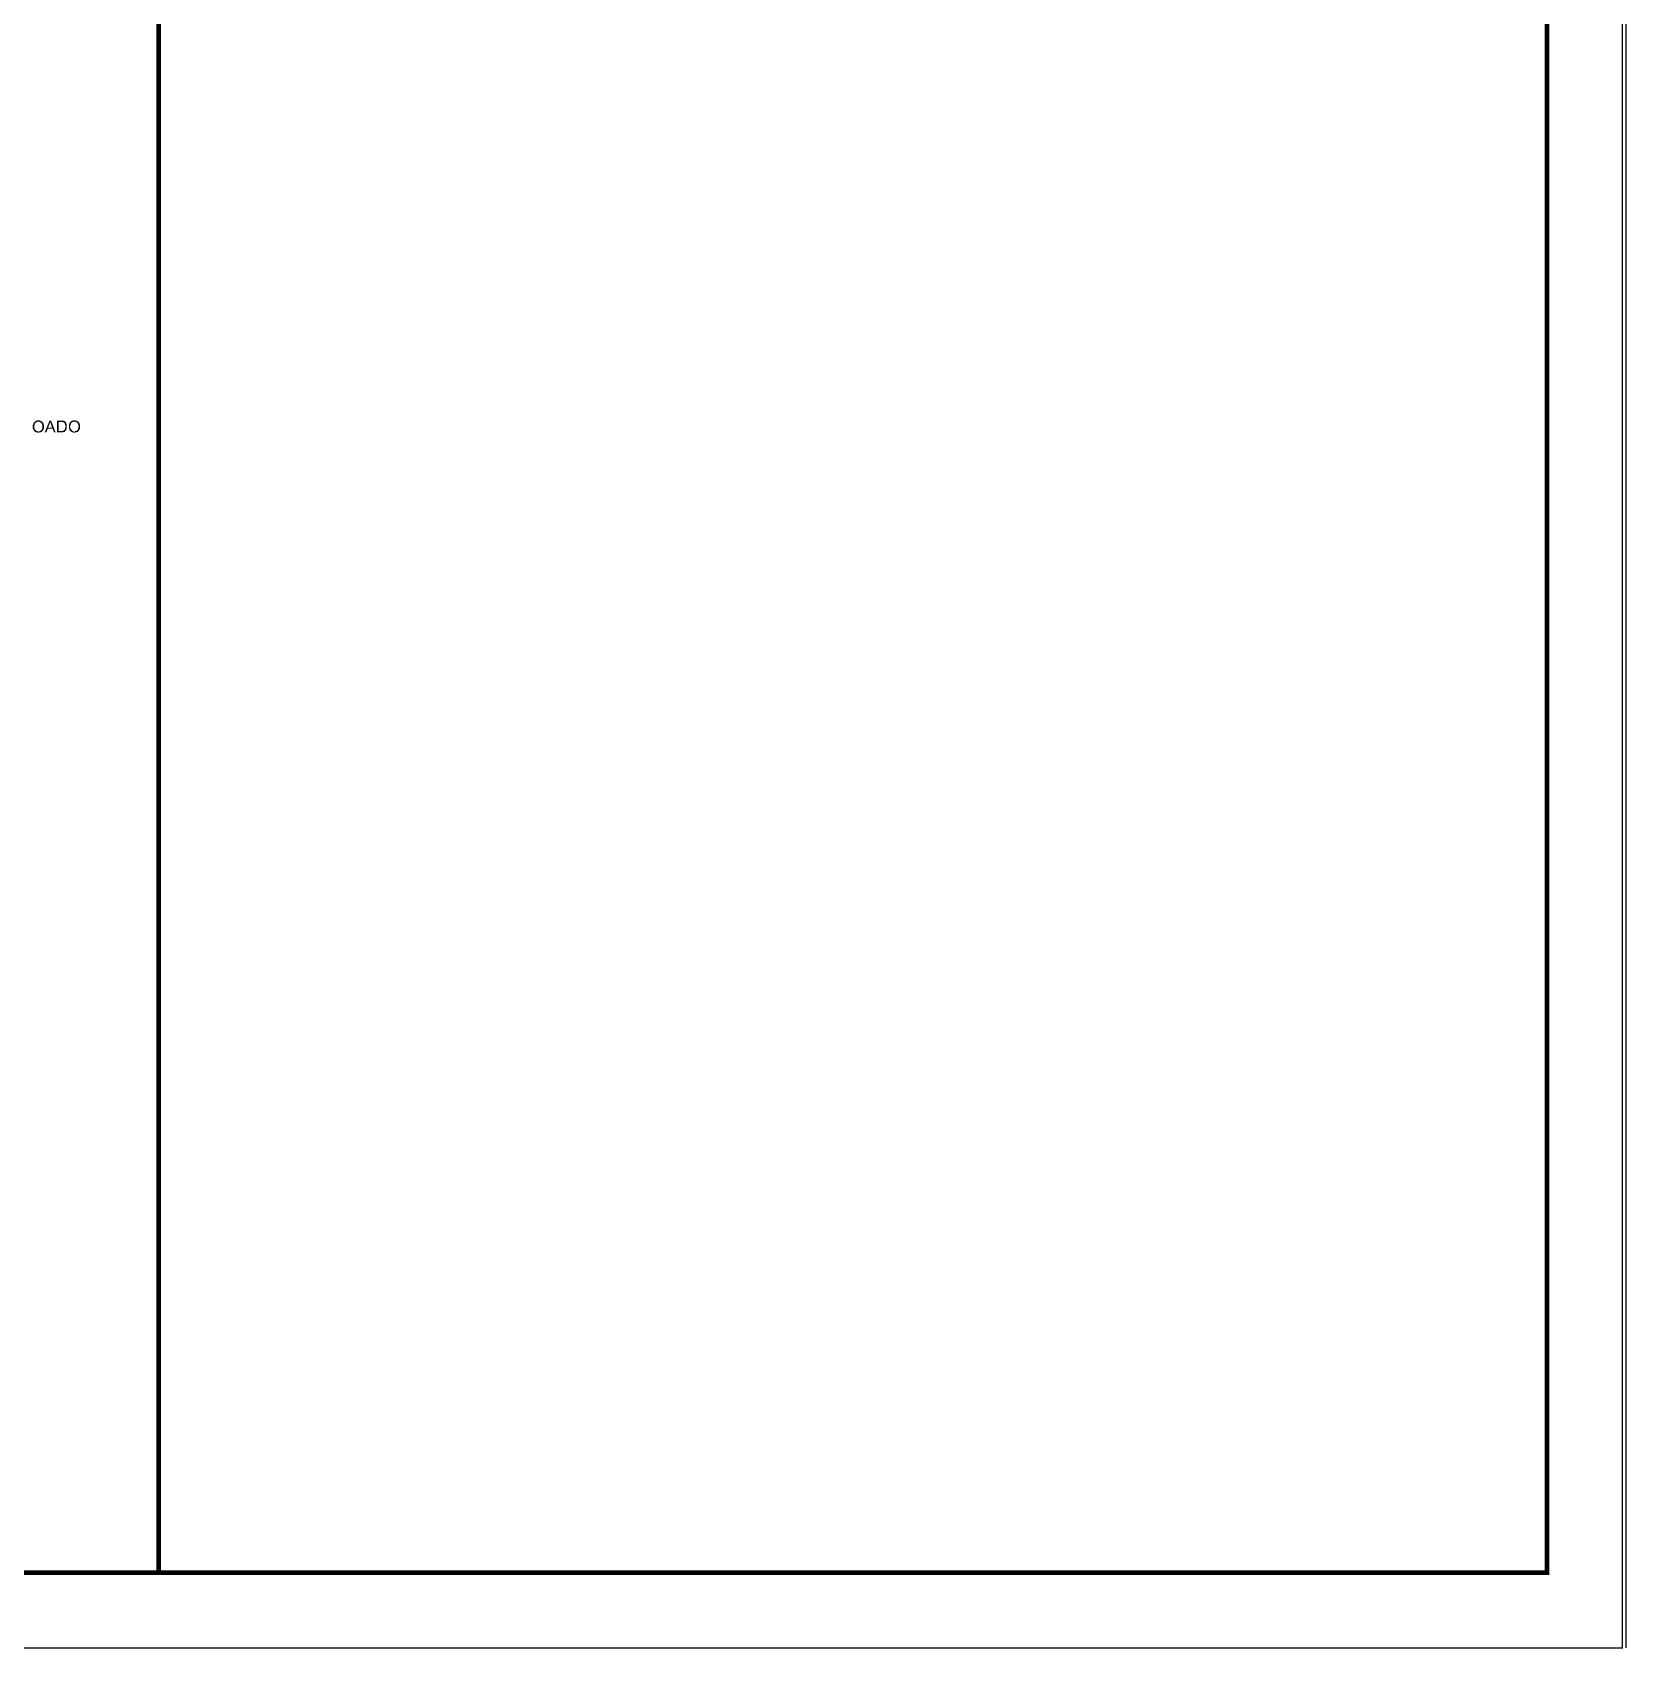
# Model space of a CAD drawing. Header units: millimetres. Extents: x 3240 to 3412, y 1366 to 1426.
# Drawn here: x 3391.56 to 3411.68, y 1366.24 to 1386.64 of the extents above; entities that cross this region are included whole.
import ezdxf

# ---------------------------------------------------------------- set-up
doc = ezdxf.new("R2010")
doc.units = ezdxf.units.MM
doc.layers.add('detalhes', color=1, linetype='Continuous')
doc.layers.add('P', color=7, linetype='Continuous')

# ---------------------------------------------------------------- blocks, each defined once
blk = doc.blocks.new('corte aa')
at = {"layer": 'detalhes', "linetype": 'Continuous'}
for points in [[(45.42, 19.7), (45.36, 19.74), (45.24, 19.74), (45.21, 19.79), (45.15, 19.79), (45.12, 19.82), (45.06, 19.82), (45.06, 19.86), (45.03, 19.86), (45.03, 19.91), (44.99, 19.91), (44.99, 19.95), (44.94, 19.95), (44.94, 20), (44.91, 20), (44.91, 20.04), (44.85, 20.07), (44.85, 20.16), (44.82, 20.16), (44.82, 20.28), (44.78, 20.28), (44.78, 20.67), (44.82, 20.67), (44.82, 20.79), (44.85, 20.85), (44.85, 20.88), (44.91, 20.92), (44.91, 20.97), (45.06, 21.13), (45.12, 21.13), (45.12, 21.18), (45.15, 21.18), (45.21, 21.22), (45.33, 21.22), (45.33, 21.27), (45.66, 21.27), (45.7, 21.22), (45.79, 21.22), (45.84, 21.18), (45.88, 21.18), (45.88, 21.13), (45.96, 21.13), (45.96, 21.09), (46, 21.09), (46, 21.06), (46.05, 21.06), (46.05, 21.01), (46.09, 20.97), (46.09, 20.92), (46.12, 20.92), (46.12, 20.85), (46.18, 20.85), (46.18, 20.71), (46.21, 20.71), (46.21, 20.28), (46.18, 20.25), (46.18, 20.12), (46.12, 20.12), (46.12, 20.07), (46.09, 20.04), (46.09, 20), (45.91, 19.82), (45.88, 19.82), (45.84, 19.79), (45.79, 19.79), (45.75, 19.74), (45.63, 19.74), (45.58, 19.86), (45.63, 19.91), (45.7, 19.91), (45.75, 19.95), (45.79, 19.95), (45.79, 20), (45.84, 20), (45.84, 20.04), (45.88, 20.04), (45.88, 20.07), (45.91, 20.07), (45.91, 20.12), (45.96, 20.16), (45.96, 20.25), (46, 20.25), (46, 20.71), (45.96, 20.76), (45.96, 20.85), (45.91, 20.85), (45.91, 20.88), (45.88, 20.88), (45.88, 20.92), (45.79, 21.01), (45.75, 21.01), (45.75, 21.06), (45.66, 21.06), (45.63, 21.09), (45.36, 21.09), (45.33, 21.06), (45.28, 21.06), (45.24, 21.01), (45.21, 21.01), (45.21, 20.97), (45.15, 20.97), (45.12, 20.92), (45.12, 20.88), (45.06, 20.88), (45.06, 20.85), (45.03, 20.85), (45.03, 20.71), (44.99, 20.67), (44.99, 20.28), (45.03, 20.25), (45.03, 20.16), (45.06, 20.16), (45.06, 20.07), (45.12, 20.07), (45.12, 20.04), (45.15, 20.04), (45.15, 20), (45.21, 20), (45.21, 19.95), (45.24, 19.95), (45.28, 19.91), (45.42, 19.91), (45.42, 19.86), (45.58, 19.86), (45.63, 19.74), (45.58, 19.7), (45.42, 19.7)], [(46.3, 19.74), (46.9, 21.22), (47.11, 21.22), (47.69, 19.74), (47.48, 19.74), (47.32, 20.21), (46.69, 20.21), (46.72, 20.34), (47.23, 20.34), (47.11, 20.76), (47.11, 20.79), (47.06, 20.79), (47.06, 20.92), (47.02, 20.92), (47.02, 21.06), (46.97, 21.06), (46.97, 20.97), (46.93, 20.92), (46.93, 20.79), (46.9, 20.79), (46.72, 20.34), (46.69, 20.21), (46.51, 19.74), (46.3, 19.74)], [(47.87, 19.74), (47.87, 21.22), (48.72, 21.22), (48.72, 21.18), (48.63, 21.06), (48.08, 21.06), (48.08, 19.91), (48.59, 19.91), (48.59, 19.95), (48.66, 19.95), (48.72, 20), (48.75, 20), (48.75, 20.04), (48.8, 20.04), (48.8, 20.07), (48.84, 20.07), (48.84, 20.16), (48.87, 20.21), (48.87, 20.37), (48.93, 20.37), (48.93, 20.58), (48.87, 20.64), (48.87, 20.79), (48.84, 20.79), (48.84, 20.88), (48.8, 20.88), (48.8, 20.92), (48.72, 21.01), (48.63, 21.01), (48.63, 21.06), (48.72, 21.18), (48.8, 21.18), (48.8, 21.13), (48.87, 21.13), (48.87, 21.09), (48.93, 21.09), (48.93, 21.06), (48.96, 21.06), (48.96, 20.97), (49.02, 20.97), (49.02, 20.92), (49.05, 20.88), (49.05, 20.79), (49.09, 20.79), (49.09, 20.21), (49.05, 20.16), (49.05, 20.07), (49.02, 20.07), (49.02, 20), (48.96, 20), (48.96, 19.95), (48.93, 19.95), (48.93, 19.91), (48.87, 19.91), (48.87, 19.86), (48.84, 19.86), (48.84, 19.82), (48.8, 19.82), (48.75, 19.79), (48.66, 19.79), (48.63, 19.74), (47.87, 19.74)], [(49.93, 19.7), (49.9, 19.74), (49.93, 19.86), (50.11, 19.86), (50.14, 19.91), (50.29, 19.91), (50.29, 19.95), (50.32, 19.95), (50.44, 20.07), (50.44, 20.12), (50.5, 20.12), (50.5, 20.21), (50.53, 20.21), (50.53, 20.37), (50.57, 20.42), (50.57, 20.55), (50.53, 20.58), (50.53, 20.76), (50.5, 20.76), (50.5, 20.85), (50.44, 20.88), (50.44, 20.92), (50.41, 20.92), (50.41, 20.97), (50.36, 20.97), (50.32, 21.01), (50.29, 21.01), (50.29, 21.06), (50.2, 21.06), (50.2, 21.09), (49.9, 21.09), (49.9, 21.06), (49.81, 21.06), (49.77, 21.01), (49.72, 21.01), (49.72, 20.97), (49.69, 20.97), (49.69, 20.92), (49.65, 20.92), (49.65, 20.88), (49.6, 20.88), (49.6, 20.79), (49.56, 20.76), (49.56, 20.58), (49.51, 20.58), (49.51, 20.37), (49.56, 20.34), (49.56, 20.21), (49.6, 20.16), (49.6, 20.12), (49.65, 20.12), (49.65, 20.07), (49.77, 19.95), (49.81, 19.95), (49.81, 19.91), (49.93, 19.91), (49.93, 19.86), (49.9, 19.74), (49.77, 19.74), (49.77, 19.79), (49.69, 19.79), (49.69, 19.82), (49.65, 19.82), (49.56, 19.91), (49.51, 19.91), (49.51, 19.95), (49.47, 19.95), (49.47, 20), (49.44, 20.04), (49.44, 20.07), (49.39, 20.12), (49.39, 20.21), (49.35, 20.21), (49.35, 20.76), (49.39, 20.79), (49.39, 20.88), (49.44, 20.88), (49.44, 20.97), (49.47, 20.97), (49.47, 21.01), (49.51, 21.01), (49.51, 21.06), (49.56, 21.06), (49.56, 21.09), (49.6, 21.09), (49.6, 21.13), (49.65, 21.13), (49.69, 21.18), (49.72, 21.18), (49.72, 21.22), (49.86, 21.22), (49.86, 21.27), (50.2, 21.27), (50.23, 21.22), (50.36, 21.22), (50.36, 21.18), (50.41, 21.18), (50.44, 21.13), (50.5, 21.13), (50.5, 21.09), (50.53, 21.09), (50.53, 21.06), (50.57, 21.06), (50.57, 21.01), (50.62, 21.01), (50.62, 20.97), (50.66, 20.97), (50.66, 20.88), (50.71, 20.88), (50.71, 20.79), (50.74, 20.76), (50.74, 20.21), (50.71, 20.21), (50.71, 20.07), (50.66, 20.07), (50.66, 20.04), (50.62, 20.04), (50.62, 19.95), (50.57, 19.95), (50.57, 19.91), (50.53, 19.91), (50.53, 19.86), (50.5, 19.86), (50.5, 19.82), (50.41, 19.82), (50.41, 19.79), (50.32, 19.79), (50.32, 19.74), (50.14, 19.74), (50.14, 19.7), (49.93, 19.7)]]:
    blk.add_hatch(color=256, dxfattribs=at).paths.add_polyline_path(points)

msp = doc.modelspace()

# ---------------------------------------------------------------- linework, layer by layer
at = {"layer": 'P'}
for points, const_width in [([(3327.649, 1393.41), (3329.095, 1395.925), (3329.095, 1425.647), (3411.675, 1425.647), (3411.675, 1366.253)], 0.0169), ([(3327.649, 1366.253), (3411.629, 1366.253), (3411.629, 1425.601), (3327.649, 1425.601), (3327.649, 1366.253)], 0.0169), ([(3410.677, 1424.648), (3410.677, 1367.202), (3330.099, 1367.202), (3330.099, 1424.648), (3410.677, 1424.648)], 0.0593), ([(3393.159, 1367.202), (3393.159, 1395.925), (3410.677, 1395.925)], 0.0593)]:
    msp.add_lwpolyline(points, dxfattribs=dict(at, const_width=const_width))

# ---------------------------------------------------------------- block references
at = {"xscale": 0.1, "yscale": 0.1, "zscale": 0.1}
msp.add_blockref('corte aa', (3387.09, 1379.616), dxfattribs=at)

doc.saveas('drawing.dxf')
